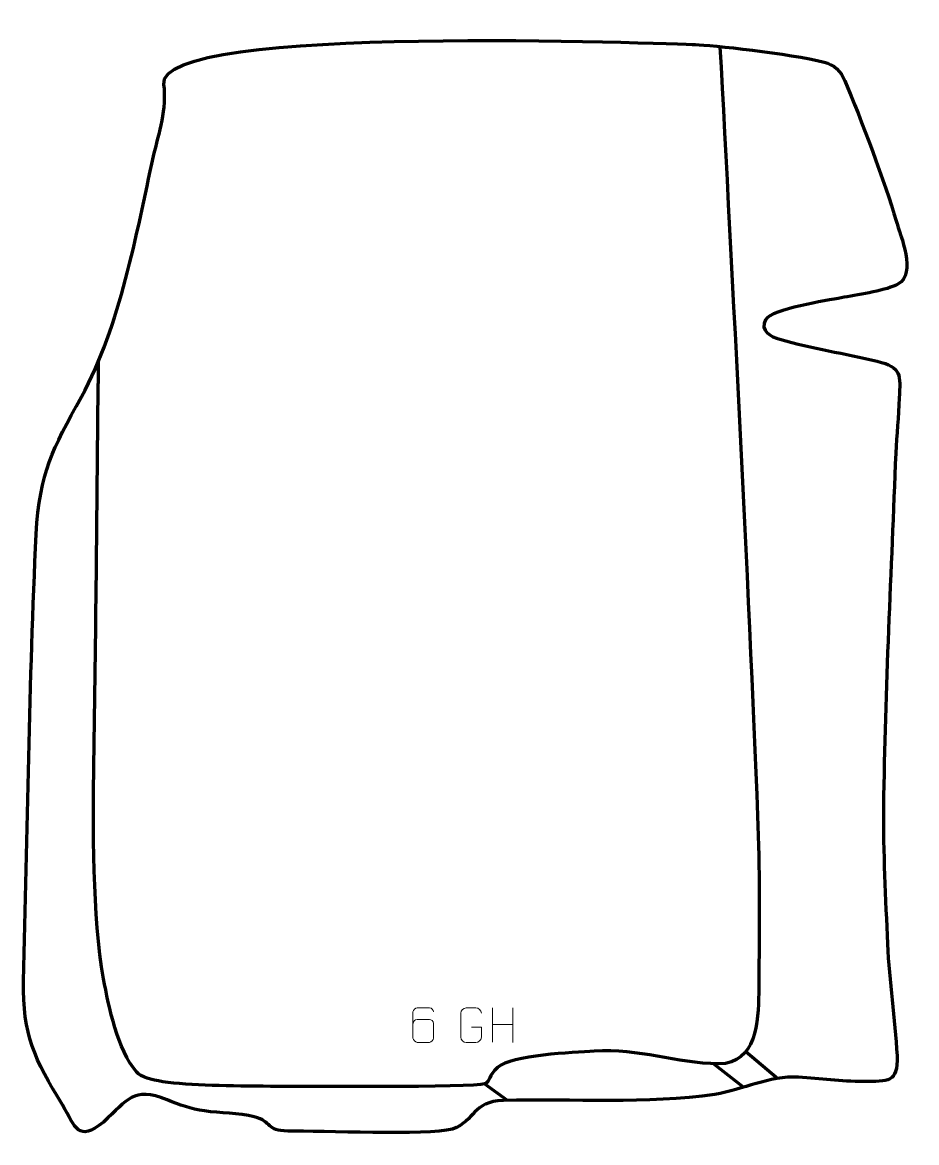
# Model space of a CAD drawing. Header units: millimetres. Extents: x -656 to -9, y 89 to 899.
import ezdxf

# ---------------------------------------------------------------- set-up
doc = ezdxf.new("R2010")
doc.units = ezdxf.units.MM
doc.header["$MEASUREMENT"] = 0
doc.layers.add('layer 2', color=7, linetype='Continuous')
doc.layers.add('layer 3', color=7, linetype='Continuous')

msp = doc.modelspace()

# ---------------------------------------------------------------- linework, layer by layer
at = {"layer": 'layer 2', "color": 142, "lineweight": 158}
msp.add_open_spline([(-151.4556, 881.3173), (-143.3329, 729.2823), (-129.3531, 463.0047), (-123.7614, 310.8506), (-123.7614, 310.8506), (-122.5869, 273.0823), (-123.2455, 234.9871), (-123.4144, 197.1817), (-123.4144, 197.1817), (-123.8035, 176.5463), (-124.9923, 146.3831), (-152.2911, 145.8977), (-152.2911, 145.8977), (-184.0851, 146.451), (-209.1386, 157.3352), (-242.4921, 155.0457), (-242.4921, 155.0457), (-257.4534, 154.0864), (-302.061, 152.5594), (-312.2885, 143.3417), (-312.2885, 143.3417), (-318.7996, 137.4734), (-317.5302, 133.1791), (-321.5992, 131.5507), (-321.5992, 131.5507), (-328.4356, 128.8147), (-460.5372, 129.5144), (-476.2935, 129.688), (-476.2935, 129.688), (-505.2994, 130.0079), (-534.0103, 130.0286), (-554.2993, 133.0866), (-554.2993, 133.0866), (-562.5309, 134.3273), (-569.8794, 136.1867), (-573.2681, 140.179), (-573.2681, 140.179), (-586.838, 156.1662), (-593.2403, 186.9807), (-597.0535, 207.5713), (-597.0535, 207.5713), (-604.937, 251.4205), (-604.8144, 319.3466), (-604.0252, 364.9441), (-604.0252, 364.9441), (-602.4213, 454.8599), (-601.9381, 544.8418), (-600.8545, 634.7756), (-600.8545, 634.7756), (-600.7824, 640.7703), (-600.7102, 646.765), (-600.6381, 652.7596), (-600.6381, 652.7596), (-600.6381, 652.7596), (-600.62, 654.2583), (-600.62, 654.2583)], degree=3, knots=[0, 0, 0, 0, 0.06666667, 0.06666667, 0.06666667, 0.06666667, 0.13333333, 0.13333333, 0.13333333, 0.13333333, 0.2, 0.2, 0.2, 0.2, 0.26666667, 0.26666667, 0.26666667, 0.26666667, 0.33333333, 0.33333333, 0.33333333, 0.33333333, 0.4, 0.4, 0.4, 0.4, 0.46666667, 0.46666667, 0.46666667, 0.46666667, 0.53333333, 0.53333333, 0.53333333, 0.53333333, 0.6, 0.6, 0.6, 0.6, 0.66666667, 0.66666667, 0.66666667, 0.66666667, 0.73333333, 0.73333333, 0.73333333, 0.73333333, 0.8, 0.8, 0.8, 0.8, 0.86666667, 0.86666667, 0.86666667, 0.86666667, 1, 1, 1, 1], dxfattribs=at)
for points in [[(-132.836, 154.9409), (-132.836, 154.9409), (-109.5281, 135.4528), (-109.5281, 135.4528)], [(-156.7408, 146.4292), (-156.7408, 146.4292), (-134.4548, 129.0514), (-134.4548, 129.0514)], [(-321.8496, 131.7332), (-321.8496, 131.7332), (-305.2455, 119.6378), (-305.2455, 119.6378)]]:
    msp.add_open_spline(points, degree=3, dxfattribs=at)
at = {"layer": 'layer 3', "color": 242, "lineweight": 158}
msp.add_open_spline([(-553.4064, 854.3462), (-550.9891, 836.8008), (-556.9871, 819.3106), (-560.8934, 802.3836), (-560.8934, 802.3836), (-573.5967, 745.1478), (-584.7105, 680.6208), (-612.9119, 628.314), (-612.9119, 628.314), (-634.2413, 589.8917), (-642.9545, 574.2501), (-645.7893, 529.1722), (-645.7893, 529.1722), (-650.5867, 422.3376), (-652.2473, 312.9978), (-654.8099, 205.8053), (-654.8099, 205.8053), (-655.6851, 167.0125), (-646.8866, 149.3125), (-626.8112, 116.2577), (-626.8112, 116.2577), (-616.772, 99.9045), (-615.9435, 89.0244), (-596.9913, 103.9192), (-596.9913, 103.9192), (-579.2696, 119.9824), (-576.0704, 129.8083), (-551.1662, 119.9249), (-551.1662, 119.9249), (-541.9096, 116.0573), (-533.9931, 113.4288), (-524.0563, 111.912), (-524.0563, 111.912), (-512.514, 110.295), (-499.2299, 110.4951), (-488.0786, 107.6576), (-488.0786, 107.6576), (-474.5335, 104.211), (-479.8643, 97.3532), (-463.7501, 97.3652), (-463.7501, 97.3652), (-439.7117, 97.3833), (-363.7231, 94.1871), (-344.909, 98.728), (-344.909, 98.728), (-327.6799, 105.3135), (-330.9403, 118.5401), (-307.9416, 119.5885), (-307.9416, 119.5885), (-258.2017, 120.5804), (-203.9695, 116.9809), (-155.1818, 123.8594), (-155.1818, 123.8594), (-134.2715, 127.3496), (-116.3319, 137.4091), (-94.7226, 136.3125), (-94.7226, 136.3125), (-78.7174, 135.5001), (-64.1769, 133.1268), (-47.7214, 133.1059), (-47.7214, 133.1059), (-29.7711, 133.5498), (-22.8832, 131.8132), (-23.4481, 151.7772), (-23.4481, 151.7772), (-25.1692, 178.7891), (-29.0688, 205.4926), (-30.366, 232.7011), (-30.366, 232.7011), (-31.7928, 265.2977), (-33.6329, 299.3751), (-33.2988, 331.9038), (-33.2988, 331.9038), (-32.1538, 416.9499), (-27.6547, 502.6034), (-24.3986, 587.643), (-24.3986, 587.643), (-23.8312, 600.9437), (-22.3208, 614.1633), (-21.8349, 627.5115), (-21.8349, 627.5115), (-21.2317, 644.0819), (-19.7518, 649.7184), (-37.7565, 654.0767), (-37.7565, 654.0767), (-61.2143, 659.7552), (-84.7986, 663.458), (-108.2452, 669.9631), (-108.2452, 669.9631), (-114.6315, 671.7546), (-122.9216, 676.2338), (-118.5303, 684.1106), (-118.5303, 684.1106), (-114.1686, 691.9345), (-73.9327, 698.0242), (-63.9012, 700.0099), (-63.9012, 700.0099), (-52.8843, 702.0222), (-33.8114, 704.7822), (-24.0973, 709.123), (-24.0973, 709.123), (-24.0973, 709.123), (-22.8137, 709.7966), (-22.8137, 709.7966), (-22.8137, 709.7966), (-9.3436, 717.6738), (-20.8151, 744.424), (-24.1003, 755.6955), (-24.1003, 755.6955), (-32.0123, 782.8405), (-49.7129, 829.8272), (-61.1417, 856.8977), (-61.1417, 856.8977), (-64.0135, 863.7002), (-69.038, 868.7244), (-76.1486, 870.4998), (-76.1486, 870.4998), (-100.8702, 876.6722), (-158.7197, 882.8994), (-169.0997, 883.1292), (-169.0997, 883.1292), (-184.3715, 883.4674), (-559.5821, 899.1696), (-553.4064, 854.3462)], degree=3, knots=[0, 0, 0, 0, 0.03125, 0.03125, 0.03125, 0.03125, 0.0625, 0.0625, 0.0625, 0.0625, 0.09375, 0.09375, 0.09375, 0.09375, 0.125, 0.125, 0.125, 0.125, 0.15625, 0.15625, 0.15625, 0.15625, 0.1875, 0.1875, 0.1875, 0.1875, 0.21875, 0.21875, 0.21875, 0.21875, 0.25, 0.25, 0.25, 0.25, 0.28125, 0.28125, 0.28125, 0.28125, 0.3125, 0.3125, 0.3125, 0.3125, 0.34375, 0.34375, 0.34375, 0.34375, 0.375, 0.375, 0.375, 0.375, 0.40625, 0.40625, 0.40625, 0.40625, 0.4375, 0.4375, 0.4375, 0.4375, 0.46875, 0.46875, 0.46875, 0.46875, 0.5, 0.5, 0.5, 0.5, 0.53125, 0.53125, 0.53125, 0.53125, 0.5625, 0.5625, 0.5625, 0.5625, 0.59375, 0.59375, 0.59375, 0.59375, 0.625, 0.625, 0.625, 0.625, 0.65625, 0.65625, 0.65625, 0.65625, 0.6875, 0.6875, 0.6875, 0.6875, 0.71875, 0.71875, 0.71875, 0.71875, 0.75, 0.75, 0.75, 0.75, 0.78125, 0.78125, 0.78125, 0.78125, 0.8125, 0.8125, 0.8125, 0.8125, 0.84375, 0.84375, 0.84375, 0.84375, 0.875, 0.875, 0.875, 0.875, 0.90625, 0.90625, 0.90625, 0.90625, 0.9375, 0.9375, 0.9375, 0.9375, 1, 1, 1, 1], dxfattribs=at)
at = {"layer": 'layer 3', "color": 250, "lineweight": 9}
for points, knots in [([(-358.4986, 183.5664), (-358.5227, 184.9059), (-359.8789, 186.5591), (-361.4508, 186.5248), (-361.4508, 186.5248), (-364.4356, 186.5245), (-367.4208, 186.5245), (-370.4062, 186.5248), (-370.4062, 186.5248), (-371.6253, 186.5397), (-373.3535, 185.1021), (-373.3585, 183.5664), (-373.3585, 183.5664), (-373.3582, 177.2059), (-373.3582, 170.8451), (-373.3585, 164.4844), (-373.3585, 164.4844), (-373.3538, 163.3215), (-371.6253, 161.5504), (-370.4062, 161.526), (-370.4062, 161.526), (-367.4208, 161.5263), (-364.4356, 161.5263), (-361.4508, 161.526), (-361.4508, 161.526), (-360.1727, 161.5698), (-358.503, 163.1843), (-358.4986, 164.4844), (-358.4986, 164.4844), (-358.4986, 168.0677), (-358.4986, 171.6508), (-358.4986, 175.2335), (-358.4986, 175.2335), (-358.5371, 176.7117), (-360.1198, 178.1446), (-361.4508, 178.1426), (-361.4508, 178.1426), (-364.4356, 178.1429), (-367.4208, 178.1429), (-370.4062, 178.1426), (-370.4062, 178.1426), (-371.7357, 178.1476), (-373.3787, 176.6403), (-373.337, 175.2118)], [0, 0, 0, 0, 0.08333333, 0.08333333, 0.08333333, 0.08333333, 0.16666667, 0.16666667, 0.16666667, 0.16666667, 0.25, 0.25, 0.25, 0.25, 0.33333333, 0.33333333, 0.33333333, 0.33333333, 0.41666667, 0.41666667, 0.41666667, 0.41666667, 0.5, 0.5, 0.5, 0.5, 0.58333333, 0.58333333, 0.58333333, 0.58333333, 0.66666667, 0.66666667, 0.66666667, 0.66666667, 0.75, 0.75, 0.75, 0.75, 0.83333333, 0.83333333, 0.83333333, 0.83333333, 1, 1, 1, 1]), ([(-331.1111, 172.447), (-331.1111, 172.447), (-323.943, 172.447), (-323.943, 172.447), (-323.943, 172.447), (-323.943, 172.447), (-323.943, 165.2789), (-323.943, 165.2789), (-323.943, 165.2789), (-324.0827, 162.9555), (-325.7599, 161.4759), (-327.9077, 161.4651), (-327.9077, 161.4651), (-330.2395, 161.4655), (-332.5715, 161.4655), (-334.903, 161.4651), (-334.903, 161.4651), (-336.8279, 161.3597), (-338.8001, 163.2442), (-338.7889, 165.2615), (-338.7889, 165.2615), (-338.7885, 171.0316), (-338.7885, 176.8013), (-338.7889, 182.5706), (-338.7889, 182.5706), (-338.7847, 184.7087), (-337.0379, 186.4279), (-334.8856, 186.4145), (-334.8856, 186.4145), (-332.5599, 186.4145), (-330.2338, 186.4145), (-327.9077, 186.4145), (-327.9077, 186.4145), (-325.961, 186.4499), (-323.9696, 184.9584), (-323.943, 182.5207)], [0, 0, 0, 0, 0.1, 0.1, 0.1, 0.1, 0.2, 0.2, 0.2, 0.2, 0.3, 0.3, 0.3, 0.3, 0.4, 0.4, 0.4, 0.4, 0.5, 0.5, 0.5, 0.5, 0.6, 0.6, 0.6, 0.6, 0.7, 0.7, 0.7, 0.7, 0.8, 0.8, 0.8, 0.8, 1, 1, 1, 1])]:
    msp.add_open_spline(points, degree=3, knots=knots, dxfattribs=at)
for points in [[(-315.9285, 186.4145), (-315.9285, 186.4145), (-315.9285, 161.637), (-315.9285, 161.637)], [(-301.2852, 186.4145), (-301.2852, 186.4145), (-301.2852, 161.461), (-301.2852, 161.461)], [(-315.9285, 174.5322), (-315.9285, 174.5322), (-301.2852, 174.5326), (-301.2852, 174.5326)]]:
    msp.add_open_spline(points, degree=3, dxfattribs=at)

doc.saveas('drawing.dxf')
